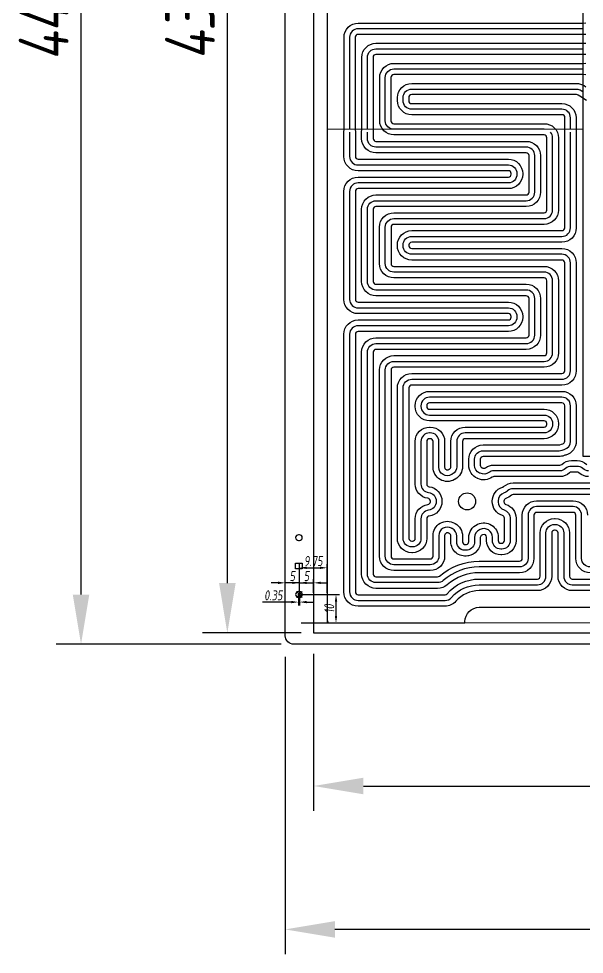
# Model space of a CAD drawing. Header units: millimetres. Extents: x -2003 to 8583, y -2734 to 1824.
# Drawn here: x 3937.2 to 4136.2, y 552.3 to 881.4 of the extents above; entities that cross this region are included whole.
import ezdxf

# ---------------------------------------------------------------- set-up
doc = ezdxf.new("R2010")
doc.units = ezdxf.units.MM
doc.header["$PDMODE"] = 35
doc.header["$PDSIZE"] = -8
doc.layers.add('参照', color=6, linetype='Continuous', lineweight=9)
for name, color, linetype in [('发热丝', 3, 'Continuous'), ('发热区', 2, 'Continuous'), ('菲林', 21, 'Continuous')]:
    doc.layers.add(name, color=color, linetype=linetype)
doc.styles.add('斜仿宋', font='tssdeng.shx', dxfattribs={"width": 0.8, "oblique": 8, "bigfont": 'tssdchn.shx'})
doc.dimstyles.new('GB 4458', dxfattribs={"dimtxt": 3.5, "dimasz": 2.5, "dimexe": 1.25, "dimexo": 0.625, "dimtad": 1, "dimtoh": 1, "dimzin": 9, "dimdsep": 46, "dimtxsty": '斜仿宋', "dimcen": 2.5, "dimazin": 2, "dimtfac": 1, "dimtdec": 4, "dimtmove": 0, "dimatfit": 3, "dimfxl": 1, "dimtolj": 1, "dimtzin": 0, "dimarcsym": 1})
doc.dimstyles.new('ISO-25', dxfattribs={"dimtxt": 2.5, "dimasz": 2.5, "dimexe": 1.25, "dimexo": 0.625, "dimtad": 1, "dimtoh": 1, "dimzin": 9, "dimdsep": 46, "dimtxsty": '斜仿宋', "dimcen": 2.5, "dimazin": 2, "dimtfac": 1, "dimtmove": 0, "dimatfit": 3, "dimfxl": 1, "dimarcsym": 1})

# ---------------------------------------------------------------- blocks, each defined once
blk = doc.blocks.new('*D19')
at = {"layer": 'Defpoints', "color": 0}
for p in [(4040.95, 682.96), (4035.95, 678.85), (4040.95, 678.85)]:
    blk.add_point(p, dxfattribs=at)
at = {"layer": '参照', "color": 0, "lineweight": -2}
for p, q in [((4033.45, 682.96), (4030.95, 682.96)), ((4035.95, 679.48), (4035.95, 684.21)), ((4035.95, 682.96), (4040.95, 682.96)), ((4040.95, 679.48), (4040.95, 684.21)), ((4043.45, 682.96), (4045.95, 682.96))]:
    blk.add_line(p, q, dxfattribs=at)
at = {"layer": '参照', "color": 0}
for points in [[(4033.45, 682.54), (4033.45, 683.37), (4035.95, 682.96)], [(4043.45, 683.37), (4043.45, 682.54), (4040.95, 682.96)]]:
    blk.add_solid(points, dxfattribs=at)
at = {"layer": '参照', "color": 0, "insert": (4038.45, 685.33), "char_height": 3.5, "attachment_point": 5, "style": '斜仿宋'}
blk.add_mtext('\\A1;5', dxfattribs=at)
blk = doc.blocks.new('*D20')
at = {"layer": 'Defpoints', "color": 0}
for p in [(4035.6, 678.85), (4035.95, 678.85), (4035.6, 676.19)]:
    blk.add_point(p, dxfattribs=at)
at = {"layer": '参照', "color": 0, "lineweight": -2}
for p, q in [((4035.6, 678.23), (4035.6, 674.94)), ((4035.95, 678.23), (4035.95, 674.94)), ((4033.1, 676.19), (4022.94, 676.19)), ((4035.95, 676.19), (4035.6, 676.19)), ((4038.45, 676.19), (4040.95, 676.19))]:
    blk.add_line(p, q, dxfattribs=at)
at = {"layer": '参照', "color": 0}
for points in [[(4033.1, 675.77), (4033.1, 676.61), (4035.6, 676.19)], [(4038.45, 676.61), (4038.45, 675.77), (4035.95, 676.19)]]:
    blk.add_solid(points, dxfattribs=at)
at = {"layer": '参照', "color": 0, "insert": (4026.77, 678.57), "char_height": 3.5, "attachment_point": 5, "style": '斜仿宋'}
blk.add_mtext('\\A1;0.35', dxfattribs=at)
blk = doc.blocks.new('*D21')
at = {"layer": 'Defpoints', "color": 0}
for p in [(4030.95, 682.96), (4030.95, 678.85), (4035.95, 678.85)]:
    blk.add_point(p, dxfattribs=at)
at = {"layer": '参照', "color": 0, "lineweight": -2}
for p, q in [((4028.45, 682.96), (4025.95, 682.96)), ((4030.95, 679.48), (4030.95, 684.21)), ((4035.95, 682.96), (4030.95, 682.96)), ((4035.95, 679.48), (4035.95, 684.21)), ((4038.45, 682.96), (4040.95, 682.96))]:
    blk.add_line(p, q, dxfattribs=at)
at = {"layer": '参照', "color": 0}
for points in [[(4028.45, 682.54), (4028.45, 683.37), (4030.95, 682.96)], [(4038.45, 683.37), (4038.45, 682.54), (4035.95, 682.96)]]:
    blk.add_solid(points, dxfattribs=at)
at = {"layer": '参照', "color": 0, "insert": (4033.45, 685.33), "char_height": 3.5, "attachment_point": 5, "style": '斜仿宋'}
blk.add_mtext('\\A1;5', dxfattribs=at)
blk = doc.blocks.new('*D41')
at = {"layer": 'Defpoints', "color": 0}
for p in [(4035.95, 678.85), (4035.95, 668.85), (4048.81, 668.85)]:
    blk.add_point(p, dxfattribs=at)
at = {"layer": '参照', "color": 0, "lineweight": -2}
for p, q in [((4036.57, 678.85), (4050.06, 678.85)), ((4048.81, 676.35), (4048.81, 671.35)), ((4036.57, 668.85), (4050.06, 668.85))]:
    blk.add_line(p, q, dxfattribs=at)
at = {"layer": '参照', "color": 0}
for points in [[(4049.23, 676.35), (4048.4, 676.35), (4048.81, 678.85)], [(4048.4, 671.35), (4049.23, 671.35), (4048.81, 668.85)]]:
    blk.add_solid(points, dxfattribs=at)
at = {"layer": '参照', "color": 0, "insert": (4046.44, 673.85), "char_height": 3.5, "attachment_point": 5, "rotation": 90, "style": '斜仿宋'}
blk.add_mtext('\\A1;10', dxfattribs=at)
blk = doc.blocks.new('*D42')
at = {"layer": 'Defpoints', "color": 0}
for p in [(4045.7, 688.24), (4035.95, 678.85), (4045.7, 678.85)]:
    blk.add_point(p, dxfattribs=at)
at = {"layer": '参照', "color": 0, "lineweight": -2}
for p, q in [((4035.95, 679.48), (4035.95, 689.49)), ((4038.45, 688.24), (4043.2, 688.24)), ((4045.7, 679.48), (4045.7, 689.49))]:
    blk.add_line(p, q, dxfattribs=at)
at = {"layer": '参照', "color": 0}
for points in [[(4038.45, 688.66), (4038.45, 687.83), (4035.95, 688.24)], [(4043.2, 687.83), (4043.2, 688.66), (4045.7, 688.24)]]:
    blk.add_solid(points, dxfattribs=at)
at = {"layer": '参照', "color": 0, "insert": (4040.82, 690.62), "char_height": 3.5, "attachment_point": 5, "style": '斜仿宋'}
blk.add_mtext('\\A1;9.75', dxfattribs=at)
blk = doc.blocks.new('*D2')
at = {"layer": 'Defpoints', "color": 0}
for p in [(4040.95, 1097.35), (4010.57, 665.35), (4040.95, 665.35)]:
    blk.add_point(p, dxfattribs=at)
at = {"layer": '参照', "color": 0, "lineweight": -2}
for p, q in [((4036.57, 1097.35), (4001.82, 1097.35)), ((4010.57, 1079.85), (4010.57, 682.85)), ((4036.57, 665.35), (4001.82, 665.35))]:
    blk.add_line(p, q, dxfattribs=at)
at = {"layer": '参照', "color": 0}
for points in [[(4013.49, 1079.85), (4007.66, 1079.85), (4010.57, 1097.35)], [(4007.66, 682.85), (4013.49, 682.85), (4010.57, 665.35)]]:
    blk.add_solid(points, dxfattribs=at)
at = {"layer": '参照', "color": 0, "insert": (3997.45, 881.35), "char_height": 17.5, "attachment_point": 5, "rotation": 90, "style": '斜仿宋'}
blk.add_mtext('432', dxfattribs=at)
blk = doc.blocks.new('*D3')
at = {"layer": 'Defpoints', "color": 0}
for p in [(3959.09, 1101.35), (4033.95, 1101.35), (4033.95, 661.35)]:
    blk.add_point(p, dxfattribs=at)
at = {"layer": '参照', "color": 0, "lineweight": -2}
for p, q in [((4029.57, 1101.35), (3950.34, 1101.35)), ((3959.09, 678.85), (3959.09, 1083.85)), ((4029.57, 661.35), (3950.34, 661.35))]:
    blk.add_line(p, q, dxfattribs=at)
at = {"layer": '参照', "color": 0}
for points in [[(3962, 1083.85), (3956.17, 1083.85), (3959.09, 1101.35)], [(3956.17, 678.85), (3962, 678.85), (3959.09, 661.35)]]:
    blk.add_solid(points, dxfattribs=at)
at = {"layer": '参照', "color": 0, "insert": (3945.96, 881.35), "char_height": 17.5, "attachment_point": 5, "rotation": 90, "style": '斜仿宋'}
blk.add_mtext('440', dxfattribs=at)
blk = doc.blocks.new('*D4')
at = {"layer": 'Defpoints', "color": 0}
for p in [(4040.95, 662.35), (5528.95, 662.35), (5528.95, 611.5)]:
    blk.add_point(p, dxfattribs=at)
at = {"layer": '参照', "color": 0, "lineweight": -2}
for p, q in [((4040.95, 657.98), (4040.95, 602.75)), ((5528.95, 657.98), (5528.95, 602.75)), ((4058.45, 611.5), (5511.45, 611.5))]:
    blk.add_line(p, q, dxfattribs=at)
at = {"layer": '参照', "color": 0}
for points in [[(4058.45, 614.42), (4058.45, 608.58), (4040.95, 611.5)], [(5511.45, 608.58), (5511.45, 614.42), (5528.95, 611.5)]]:
    blk.add_solid(points, dxfattribs=at)
at = {"layer": '参照', "color": 0, "insert": (4784.95, 624.62), "char_height": 17.5, "attachment_point": 5, "style": '斜仿宋'}
blk.add_mtext('1488', dxfattribs=at)
blk = doc.blocks.new('*D5')
at = {"layer": 'Defpoints', "color": 0}
for p in [(5538.95, 664.35), (4030.95, 661.35), (4030.95, 561.07)]:
    blk.add_point(p, dxfattribs=at)
at = {"layer": '参照', "color": 0, "lineweight": -2}
for p, q in [((5538.95, 659.98), (5538.95, 552.32)), ((4030.95, 656.98), (4030.95, 552.32)), ((5521.45, 561.07), (4048.45, 561.07))]:
    blk.add_line(p, q, dxfattribs=at)
at = {"layer": '参照', "color": 0}
for points in [[(4048.45, 563.99), (4048.45, 558.15), (4030.95, 561.07)], [(5521.45, 558.15), (5521.45, 563.99), (5538.95, 561.07)]]:
    blk.add_solid(points, dxfattribs=at)
at = {"layer": '参照', "color": 0, "insert": (4784.95, 574.19), "char_height": 17.5, "attachment_point": 5, "style": '斜仿宋'}
blk.add_mtext('1508', dxfattribs=at)
blk = doc.blocks.new('20251221.1025411')
at = {"color": 0, "linetype": 'Continuous', "lineweight": 25}
blk.add_lwpolyline([(1477.5, 425), (1, 425, 0.4142136), (0, 424), (0, 406.578), (1.478, 405.1), (20.75, 405.1, -1), (20.75, 397.4), (1.478, 397.4), (0, 395.922), (0, 1, 0.4142136), (1, 0), (48.5, 0), (48.5, 0.5, -0.4142136), (53.5, 5.5), (175, 5.5, -0.4142136), (180, 0.5), (180, 0), (1298.5, 0)], format="xyb", dxfattribs=at)
blk.add_circle((49.25, 42.75), 3, dxfattribs=at)
at = {"layer": '参照', "color": 0}
for points in [[(0, 173.615), (89.988, 173.615), (89.988, 251.385), (0, 251.385)], [(89.988, 173.615), (89.988, 58.6), (230.877, 58.6), (230.877, 0), (0, 0), (0, 173.615)]]:
    blk.add_lwpolyline(points, close=True, dxfattribs=at)
at = {"layer": '参照', "color": 0, "linetype": 'Continuous', "lineweight": 25}
for points in [[(89.988, 208.965), (10.898, 208.965, 0.4142136), (7.898, 205.965), (7.898, 173.615)], [(14.179, 173.615), (14.179, 198.895, -0.4142136), (17.179, 201.895), (89.988, 201.895)], [(76.347, 173.615), (23.46, 173.615, -0.4142136), (20.46, 176.615), (20.46, 191.825, -0.4142136), (23.46, 194.825), (89.988, 194.825)], [(85.628, 173.615), (85.628, 177.685, 0.4142136), (82.628, 180.685), (29.741, 180.685, -0.4142136), (26.741, 183.685), (26.741, 184.755, -0.4142136), (29.741, 187.755), (87.802, 187.755, -0.1393732), (89.38, 187.306), (89.988, 186.93)], [(7.898, 172.615), (7.898, 164.053, 0.4142136), (10.898, 161.053), (63.785, 161.053, -0.4142136), (66.785, 158.053), (66.785, 157.772, -0.4142136), (63.785, 154.772), (10.898, 154.772, 0.4142136), (7.898, 151.772), (7.898, 113.804, 0.4142136), (10.898, 110.804), (63.785, 110.804, -0.4142136), (66.785, 107.804), (66.785, 107.523, -0.4142136), (63.785, 104.523), (10.898, 104.523, 0.4142136), (7.898, 101.523), (7.898, 10.9, 0.4142136), (10.898, 7.9), (41.473, 7.9, 0.2178043), (43.742, 8.938, -0.2178043), (53.5, 13.4), (73.99, 13.4, 0.4142136), (76.99, 16.4), (76.99, 31.642, -0.4142136), (79.99, 34.642), (80.271, 34.642, -0.4142136), (83.271, 31.642), (83.271, 16.4, 0.4142136), (86.271, 13.4), (124.239, 13.4, 0.4142136)], [(92.552, 19.68, -0.4142136), (89.552, 22.68), (89.552, 37.923, 0.4142136), (86.552, 40.923), (73.709, 40.923, 0.4142136), (70.709, 37.923), (70.709, 22.68, -0.4142136), (67.709, 19.68), (53.5, 19.68, 0.1818625), (40.859, 14.925, -0.1818625), (38.882, 14.181), (17.179, 14.181, -0.4142136), (14.179, 17.181), (14.179, 95.242, -0.4142136), (17.179, 98.242), (70.066, 98.242, 0.4142136), (73.066, 101.242), (73.066, 114.085, 0.4142136), (70.066, 117.085), (17.179, 117.085, -0.4142136), (14.179, 120.085), (14.179, 145.491, -0.4142136), (17.179, 148.491), (70.066, 148.491, 0.4142136), (73.066, 151.491), (73.066, 164.334, 0.4142136), (70.066, 167.334), (17.179, 167.334, -0.4142136), (14.179, 170.334), (14.179, 172.615)], [(92.833, 47.204), (65.47, 47.204, 0.1869086), (63.449, 46.421, -0.1124996), (62.289, 45.764, 0.3341431), (60.149, 42.86, -0.0050561), (60.149, 42.64, 0.3341431), (62.289, 39.736, -0.3313352), (64.428, 36.862), (64.428, 28.96, -0.4142136), (61.428, 25.96), (61.147, 25.96, -0.4142136), (58.147, 28.96), (58.147, 30.163, 0.5491967), (53.874, 32.879, -0.0055549), (53.654, 32.779, 0.2970266), (51.866, 30.035), (51.866, 28.58, -0.3670784), (49.354, 25.62, 0.0025049), (49.103, 25.577, -0.4660192), (45.585, 28.532), (45.585, 30.552, 0.2742507), (44.023, 33.185, -0.0057989), (43.803, 33.309, 0.5772553), (39.303, 30.71), (39.303, 23.462, -0.4142136), (36.303, 20.462), (23.46, 20.462, -0.4142136), (20.46, 23.462), (20.46, 88.961, -0.4142136), (23.46, 91.961), (76.347, 91.961, 0.4142136), (79.347, 94.961), (79.347, 120.366, 0.4142136), (76.347, 123.366), (23.46, 123.366, -0.4142136), (20.46, 126.366), (20.46, 139.209, -0.4142136), (23.46, 142.209), (76.347, 142.209, 0.4142136), (79.347, 145.209), (79.347, 170.615, 0.1844831), (78.583, 172.615, 0.1844831)], [(91.996, 53.485, -0.1879521), (89.966, 54.276, 0.1879521), (87.936, 55.067), (85.931, 55.067, 0.1879521), (83.901, 54.276, -0.1879521), (81.871, 53.485), (58.676, 53.485, 0.1585209), (56.911, 52.911, -0.2732515), (53.874, 52.621, 0.0055549), (53.654, 52.721, -0.2970266), (51.866, 55.465), (51.866, 57.555, -0.4142136), (54.866, 60.555), (81.593, 60.555, 0.0905185), (82.653, 60.748, -0.0221925), (83.435, 61.005, 0.3365196), (85.628, 63.894), (85.628, 76.398, 0.4142136), (82.628, 79.398), (36.022, 79.398, 0.4142136), (33.022, 76.398), (33.022, 76.117, 0.4142136), (36.022, 73.117), (76.347, 73.117, -0.4142136), (79.347, 70.117), (79.347, 69.836, -0.4142136), (76.347, 66.836), (48.585, 66.836, 0.4142136), (45.585, 63.836), (45.585, 54.948, -0.2742507), (44.023, 52.315, 0.0057989), (43.803, 52.191, -0.5772553), (39.303, 54.79), (39.303, 63.836, 0.4142136), (36.303, 66.836), (36.022, 66.836, 0.4142136), (33.022, 63.836), (33.022, 48.853, 0.3817286), (35.687, 45.872, -0.3846278), (38.351, 42.86, 0.0050561), (38.351, 42.64, -0.3846278), (35.687, 39.628, 0.3817286), (33.022, 36.647), (33.022, 29.743, -0.4142136), (30.022, 26.743), (29.741, 26.743, -0.4142136), (26.741, 29.743), (26.741, 82.679, -0.4142136), (29.741, 85.679), (82.628, 85.679, 0.4142136), (85.628, 88.679), (85.628, 126.647, 0.4142136), (82.628, 129.647), (29.741, 129.647, -0.4142136), (26.741, 132.647), (26.741, 132.928, -0.4142136), (29.741, 135.928), (82.628, 135.928, 0.4142136), (85.628, 138.928), (85.628, 172.615)]]:
    blk.add_lwpolyline(points, format="xyb", dxfattribs=at)
at = {"layer": '发热丝', "color": 0}
for points in [[(91.258, 183.758), (88.957, 185.262), (88.348, 185.638, 0.1393732), (87.802, 185.793), (29.741, 185.793, 0.4142136), (28.703, 184.755), (28.703, 183.685, 0.4142136), (29.741, 182.646), (82.628, 182.646, -0.4142136), (87.59, 177.685), (87.59, 173.615), (87.664, 172.615), (87.664, 138.928, -0.4142136), (82.628, 133.892), (29.741, 133.892, 0.4142136), (28.777, 132.928), (28.777, 132.647, 0.4142136), (29.741, 131.683), (82.628, 131.683, -0.4142136), (87.664, 126.647), (87.664, 88.679, -0.4142136), (82.628, 83.643), (29.741, 83.643, 0.4142136), (28.777, 82.679), (28.777, 29.743, 0.4142136), (29.741, 28.779), (30.022, 28.779, 0.4142136), (30.986, 29.743), (30.986, 36.647, -0.3817286), (35.459, 41.652, 0.3846278), (36.315, 42.619, -0.0050561), (36.315, 42.881, 0.3846278), (35.459, 43.848, -0.3817286), (30.986, 48.853), (30.986, 63.836, -0.4142136), (36.022, 68.872), (36.303, 68.872, -0.4142136), (41.339, 63.836), (41.339, 54.79, 0.5772553), (42.785, 53.955, -0.0057989), (43.047, 54.102, 0.2742507), (43.549, 54.948), (43.549, 63.836, -0.4142136), (48.585, 68.872), (76.347, 68.872, 0.4142136), (77.311, 69.836), (77.311, 70.117, 0.4142136), (76.347, 71.081), (36.022, 71.081, -0.4142136), (30.986, 76.117), (30.986, 76.398, -0.4142136), (36.022, 81.434), (82.628, 81.434, -0.4142136), (87.664, 76.398), (87.664, 63.894, -0.3365196), (83.983, 59.044, 0.0221925), (83.372, 58.844, -0.0905185), (81.593, 58.519), (54.866, 58.519, 0.4142136), (53.902, 57.555), (53.902, 55.465, 0.2970266), (54.476, 54.583, -0.0055549), (54.738, 54.464, 0.2732515), (55.714, 54.558, -0.1585209), (58.676, 55.521), (81.871, 55.521, 0.1879521), (82.524, 55.775, -0.1879521), (85.931, 57.103), (87.936, 57.103, -0.1879521), (91.344, 55.775, 0.1879521)], [(124.239, 11.364), (86.271, 11.364, -0.4142136), (81.235, 16.4), (81.235, 31.642, 0.4142136), (80.271, 32.606), (79.99, 32.606, 0.4142136), (79.026, 31.642), (79.026, 16.4, -0.4142136), (73.99, 11.364), (53.5, 11.364, 0.2178043), (45.282, 7.606, -0.2178043), (41.473, 5.864), (10.898, 5.864, -0.4142136), (5.862, 10.9), (5.862, 101.523, -0.4142136), (10.898, 106.559), (63.785, 106.559, 0.4142136), (64.749, 107.523), (64.749, 107.804, 0.4142136), (63.785, 108.768), (10.898, 108.768, -0.4142136), (5.862, 113.804), (5.862, 151.772, -0.4142136), (10.898, 156.808), (63.785, 156.808, 0.4142136), (64.749, 157.772), (64.749, 158.053, 0.4142136), (63.785, 159.017), (10.898, 159.017, -0.4142136), (5.862, 164.053), (5.862, 172.615), (5.936, 173.615), (5.936, 205.965, -0.4142136), (10.898, 210.927), (89.988, 210.927), (90.988, 210.995)], [(90.988, 206.935), (89.988, 207.004), (10.898, 207.004, 0.4142136), (9.859, 205.965), (9.859, 173.615), (9.934, 172.615), (9.934, 164.053, 0.4142136), (10.898, 163.089), (63.785, 163.089, -0.4142136), (68.821, 158.053), (68.821, 157.772, -0.4142136), (63.785, 152.736), (10.898, 152.736, 0.4142136), (9.934, 151.772), (9.934, 113.804, 0.4142136), (10.898, 112.84), (63.785, 112.84, -0.4142136), (68.821, 107.804), (68.821, 107.523, -0.4142136), (63.785, 102.487), (10.898, 102.487, 0.4142136), (9.934, 101.523), (9.934, 10.9, 0.4142136), (10.898, 9.936), (41.473, 9.936, 0.2178043), (42.202, 10.269, -0.2178043), (53.5, 15.436), (73.99, 15.436, 0.4142136), (74.954, 16.4), (74.954, 31.642, -0.4142136), (79.99, 36.678), (80.271, 36.678, -0.4142136), (85.307, 31.642), (85.307, 16.4, 0.4142136), (86.271, 15.436), (124.239, 15.436, 0.4142136)], [(92.552, 17.644, -0.4142136), (87.516, 22.68), (87.516, 37.923, 0.4142136), (86.552, 38.887), (73.709, 38.887, 0.4142136), (72.745, 37.923), (72.745, 22.68, -0.4142136), (67.709, 17.644), (53.5, 17.644, 0.1818625), (42.201, 13.394, -0.1818625), (38.882, 12.145), (17.179, 12.145, -0.4142136), (12.143, 17.181), (12.143, 95.242, -0.4142136), (17.179, 100.278), (70.066, 100.278, 0.4142136), (71.03, 101.242), (71.03, 114.085, 0.4142136), (70.066, 115.049), (17.179, 115.049, -0.4142136), (12.143, 120.085), (12.143, 145.491, -0.4142136), (17.179, 150.527), (70.066, 150.527, 0.4142136), (71.03, 151.491), (71.03, 164.334, 0.4142136), (70.066, 165.298), (17.179, 165.298, -0.4142136), (12.143, 170.334), (12.143, 172.615), (12.217, 173.615), (12.217, 198.895, -0.4142136), (17.179, 203.857), (89.988, 203.857), (90.988, 203.925)], [(90.988, 199.865), (89.988, 199.933), (17.179, 199.933, 0.4142136), (16.14, 198.895), (16.14, 173.615), (16.215, 172.615), (16.215, 170.334, 0.4142136), (17.179, 169.37), (70.066, 169.37, -0.4142136), (75.102, 164.334), (75.102, 151.491, -0.4142136), (70.066, 146.455), (17.179, 146.455, 0.4142136), (16.215, 145.491), (16.215, 120.085, 0.4142136), (17.179, 119.121), (70.066, 119.121, -0.4142136), (75.102, 114.085), (75.102, 101.242, -0.4142136), (70.066, 96.206), (17.179, 96.206, 0.4142136), (16.215, 95.242), (16.215, 17.181, 0.4142136), (17.179, 16.217), (38.882, 16.217, 0.1818625), (39.517, 16.456, -0.1818625), (53.5, 21.716), (67.709, 21.716, 0.4142136), (68.673, 22.68), (68.673, 37.923, -0.4142136), (73.709, 42.959), (86.552, 42.959, -0.4142136), (91.588, 37.923)], [(92.833, 45.168), (65.47, 45.168, 0.1869086), (64.82, 44.916, -0.1124996), (62.873, 43.814, 0.3341431), (62.185, 42.881, -0.0050561), (62.185, 42.619, 0.3341431), (62.873, 41.686, -0.3313352), (66.464, 36.862), (66.464, 28.96, -0.4142136), (61.428, 23.924), (61.147, 23.924, -0.4142136), (56.111, 28.96), (56.111, 30.163, 0.5491967), (54.738, 31.036, -0.0055549), (54.476, 30.917, 0.2970266), (53.902, 30.035), (53.902, 28.58, -0.3670784), (49.686, 23.611, 0.0025049), (49.454, 23.572, -0.4660192), (43.549, 28.532), (43.549, 30.552, 0.2742507), (43.047, 31.398, -0.0057989), (42.785, 31.545, 0.5772553), (41.339, 30.71), (41.339, 23.462, -0.4142136), (36.303, 18.426), (23.46, 18.426, -0.4142136), (18.424, 23.462), (18.424, 88.961, -0.4142136), (23.46, 93.997), (76.347, 93.997, 0.4142136), (77.311, 94.961), (77.311, 120.366, 0.4142136), (76.347, 121.33), (23.46, 121.33, -0.4142136), (18.424, 126.366), (18.424, 139.209, -0.4142136), (23.46, 144.245), (76.347, 144.245, 0.4142136), (77.311, 145.209), (77.311, 170.615, 0.3829331), (76.347, 171.653), (23.46, 171.653, -0.4142136), (18.499, 176.615), (18.499, 191.825, -0.4142136), (23.46, 196.786), (89.988, 196.786), (90.988, 196.855)], [(90.988, 192.795), (89.988, 192.863), (23.46, 192.863, 0.4142136), (22.422, 191.825), (22.422, 176.615, 0.4142136), (23.46, 175.576), (76.347, 175.576, -0.4205678), (81.383, 170.615), (81.383, 145.209, -0.4142136), (76.347, 140.173), (23.46, 140.173, 0.4142136), (22.496, 139.209), (22.496, 126.366, 0.4142136), (23.46, 125.402), (76.347, 125.402, -0.4142136), (81.383, 120.366), (81.383, 94.961, -0.4142136), (76.347, 89.925), (23.46, 89.925, 0.4142136), (22.496, 88.961), (22.496, 23.462, 0.4142136), (23.46, 22.498), (36.303, 22.498, 0.4142136), (37.267, 23.462), (37.267, 30.71, -0.5772553), (44.82, 35.072, 0.0057989), (44.999, 34.972, -0.2742507), (47.621, 30.552), (47.621, 28.532, 0.4660192), (48.751, 27.583, -0.0025049), (49.023, 27.629, 0.3670784), (49.83, 28.58), (49.83, 30.035, -0.2970266), (52.831, 34.642, 0.0055549), (53.01, 34.723, -0.5491967), (60.183, 30.163), (60.183, 28.96, 0.4142136), (61.147, 27.996), (61.428, 27.996, 0.4142136), (62.392, 28.96), (62.392, 36.862, 0.3313352), (61.704, 37.785, -0.3341431), (58.114, 42.66, 0.0050561), (58.114, 42.84, -0.3341431), (61.704, 47.715, 0.1124996), (62.077, 47.926, -0.1869086), (65.47, 49.24), (92.833, 49.24, -0.4142136)], [(91.996, 51.449, -0.1879521), (88.589, 52.777, 0.1879521), (87.936, 53.031), (85.931, 53.031, 0.1879521), (85.279, 52.777, -0.1879521), (81.871, 51.449), (58.676, 51.449, 0.1585209), (58.109, 51.265, -0.2732515), (53.01, 50.777, 0.0055549), (52.831, 50.858, -0.2970266), (49.83, 55.465), (49.83, 57.555, -0.4142136), (54.866, 62.591), (81.593, 62.591, 0.0905185), (81.933, 62.653, -0.0221925), (82.887, 62.966, 0.3365196), (83.592, 63.894), (83.592, 76.398, 0.4142136), (82.628, 77.362), (36.022, 77.362, 0.4142136), (35.058, 76.398), (35.058, 76.117, 0.4142136), (36.022, 75.153), (76.347, 75.153, -0.4142136), (81.383, 70.117), (81.383, 69.836, -0.4142136), (76.347, 64.8), (48.585, 64.8, 0.4142136), (47.621, 63.836), (47.621, 54.948, -0.2742507), (44.999, 50.528, 0.0057989), (44.82, 50.428, -0.5772553), (37.267, 54.79), (37.267, 63.836, 0.4142136), (36.303, 64.8), (36.022, 64.8, 0.4142136), (35.058, 63.836), (35.058, 48.853, 0.3817286), (35.914, 47.895, -0.3846278), (40.386, 42.84, 0.0050561), (40.386, 42.66, -0.3846278), (35.914, 37.605, 0.3817286), (35.058, 36.647), (35.058, 29.743, -0.4142136), (30.022, 24.707), (29.741, 24.707, -0.4142136), (24.705, 29.743), (24.705, 82.679, -0.4142136), (29.741, 87.715), (82.628, 87.715, 0.4142136), (83.592, 88.679), (83.592, 126.647, 0.4142136), (82.628, 127.611), (29.741, 127.611, -0.4142136), (24.705, 132.647), (24.705, 132.928, -0.4142136), (29.741, 137.964), (82.628, 137.964, 0.4142136), (83.592, 138.928), (83.592, 172.615), (83.667, 173.615), (83.667, 177.685, 0.4142136), (82.628, 178.723), (29.741, 178.723, -0.4142136), (24.78, 183.685), (24.78, 184.755, -0.4142136), (29.741, 189.716), (87.802, 189.716, -0.1393732), (90.412, 188.975), (91.02, 188.598)]]:
    blk.add_lwpolyline(points, format="xyb", dxfattribs=at)
at = {"layer": '发热区', "color": 0}
blk.add_lwpolyline([(89.988, 58.6), (1388.512, 58.6), (1388.512, 366.4), (89.988, 366.4)], close=True, dxfattribs=at)
at = {"layer": '参照', "color": 0}
for base, p1, p2, picture, middle in [((-86.611, 432.5), (-11.75, -7.5), (-11.75, 432.5), '*D3', (-99.736, 212.5)), ((-35.123, -3.5), (-4.75, 428.5), (-4.75, -3.5), '*D2', (-48.248, 212.5))]:
    dim = blk.add_linear_dim(base=base, p1=p1, p2=p2, angle=270, dimstyle='ISO-25', override={"dimscale": 5, "dimtxt": 3.5, "dimasz": 3.5, "dimexe": 1.75, "dimexo": 0.875, "dimgap": 0.875, "dimtih": 0, "dimtoh": 1, "dimzin": 8, "dimclrd": 0, "dimclre": 0, "dimadec": 2, "dimatfit": 0, "dimtfill": 0, "dimtzin": 0}, dxfattribs=at)
    dim.commit()
    dim.dimension.update_dxf_attribs({"geometry": picture, "text_midpoint": middle, "insert": (-4045.698, -668.854)})
for base, p1, p2, picture, middle in [((-14.75, -107.785), (1493.25, -4.5), (-14.75, -7.5), '*D5', (739.25, -94.66)), ((1483.25, -57.354), (-4.75, -6.5), (1483.25, -6.5), '*D4', (739.25, -44.229))]:
    dim = blk.add_linear_dim(base=base, p1=p1, p2=p2, dimstyle='ISO-25', override={"dimscale": 5, "dimtxt": 3.5, "dimasz": 3.5, "dimexe": 1.75, "dimexo": 0.875, "dimgap": 0.875, "dimtih": 0, "dimtoh": 1, "dimzin": 8, "dimclrd": 0, "dimclre": 0, "dimadec": 2, "dimatfit": 0, "dimtfill": 0, "dimtzin": 0}, dxfattribs=at)
    dim.commit()
    dim.dimension.update_dxf_attribs({"geometry": picture, "text_midpoint": middle, "insert": (-4045.698, -668.854)})

msp = doc.modelspace()

# ---------------------------------------------------------------- linework, layer by layer
at = {"layer": '参照'}
msp.add_point((4035.948, 678.854), dxfattribs=at)
at = {"layer": '菲林'}
for points in [[(4783.948, 1097.354), (4040.948, 1097.354), (4040.948, 665.354), (4783.948, 665.354), (4783.948, 661.354), (4033.948, 661.354, -0.4142136), (4030.948, 664.354), (4030.948, 1098.354, -0.4142136), (4033.948, 1101.354), (4783.948, 1101.354)], [(4035.948, 699.854), (4035.598, 699.854, 1), (4035.598, 697.854), (4035.948, 697.854, 1)], [(4035.948, 679.854), (4035.598, 679.854, 1), (4035.598, 677.854), (4035.948, 677.854, 1)]]:
    msp.add_lwpolyline(points, format="xyb", close=True, dxfattribs=at)
msp.add_lwpolyline([(4036.948, 689.854), (4036.948, 687.854), (4034.598, 687.854), (4034.598, 689.854)], close=True, dxfattribs=at)

# ---------------------------------------------------------------- block references
at = {"color": 250}
msp.add_blockref('20251221.1025411', (4045.698, 668.854), dxfattribs=at)

# ---------------------------------------------------------------- dimensions: what is measured, and where the dimension line sits
at = {"layer": '参照', "color": 1}
for base, p2, picture, middle in [((4045.698, 688.243), (4045.698, 678.854), '*D42', (4040.823, 690.618)), ((4030.948, 682.956), (4030.948, 678.854), '*D21', (4033.448, 685.331)), ((4040.948, 682.956), (4040.948, 678.854), '*D19', (4038.448, 685.331)), ((4035.598, 676.191), (4035.598, 678.854), '*D20', (4026.767, 678.566))]:
    dim = msp.add_linear_dim(base=base, p1=(4035.948, 678.854), p2=p2, dimstyle='GB 4458', dxfattribs=at)
    dim.commit()
    dim.dimension.update_dxf_attribs({"geometry": picture, "text_midpoint": middle})
dim = msp.add_linear_dim(base=(4048.815, 668.854), p1=(4035.948, 678.854), p2=(4035.948, 668.854), angle=90, dimstyle='GB 4458', dxfattribs=at)
dim.commit()
dim.dimension.update_dxf_attribs({"geometry": '*D41', "text_midpoint": (4046.44, 673.854)})

doc.saveas('drawing.dxf')
